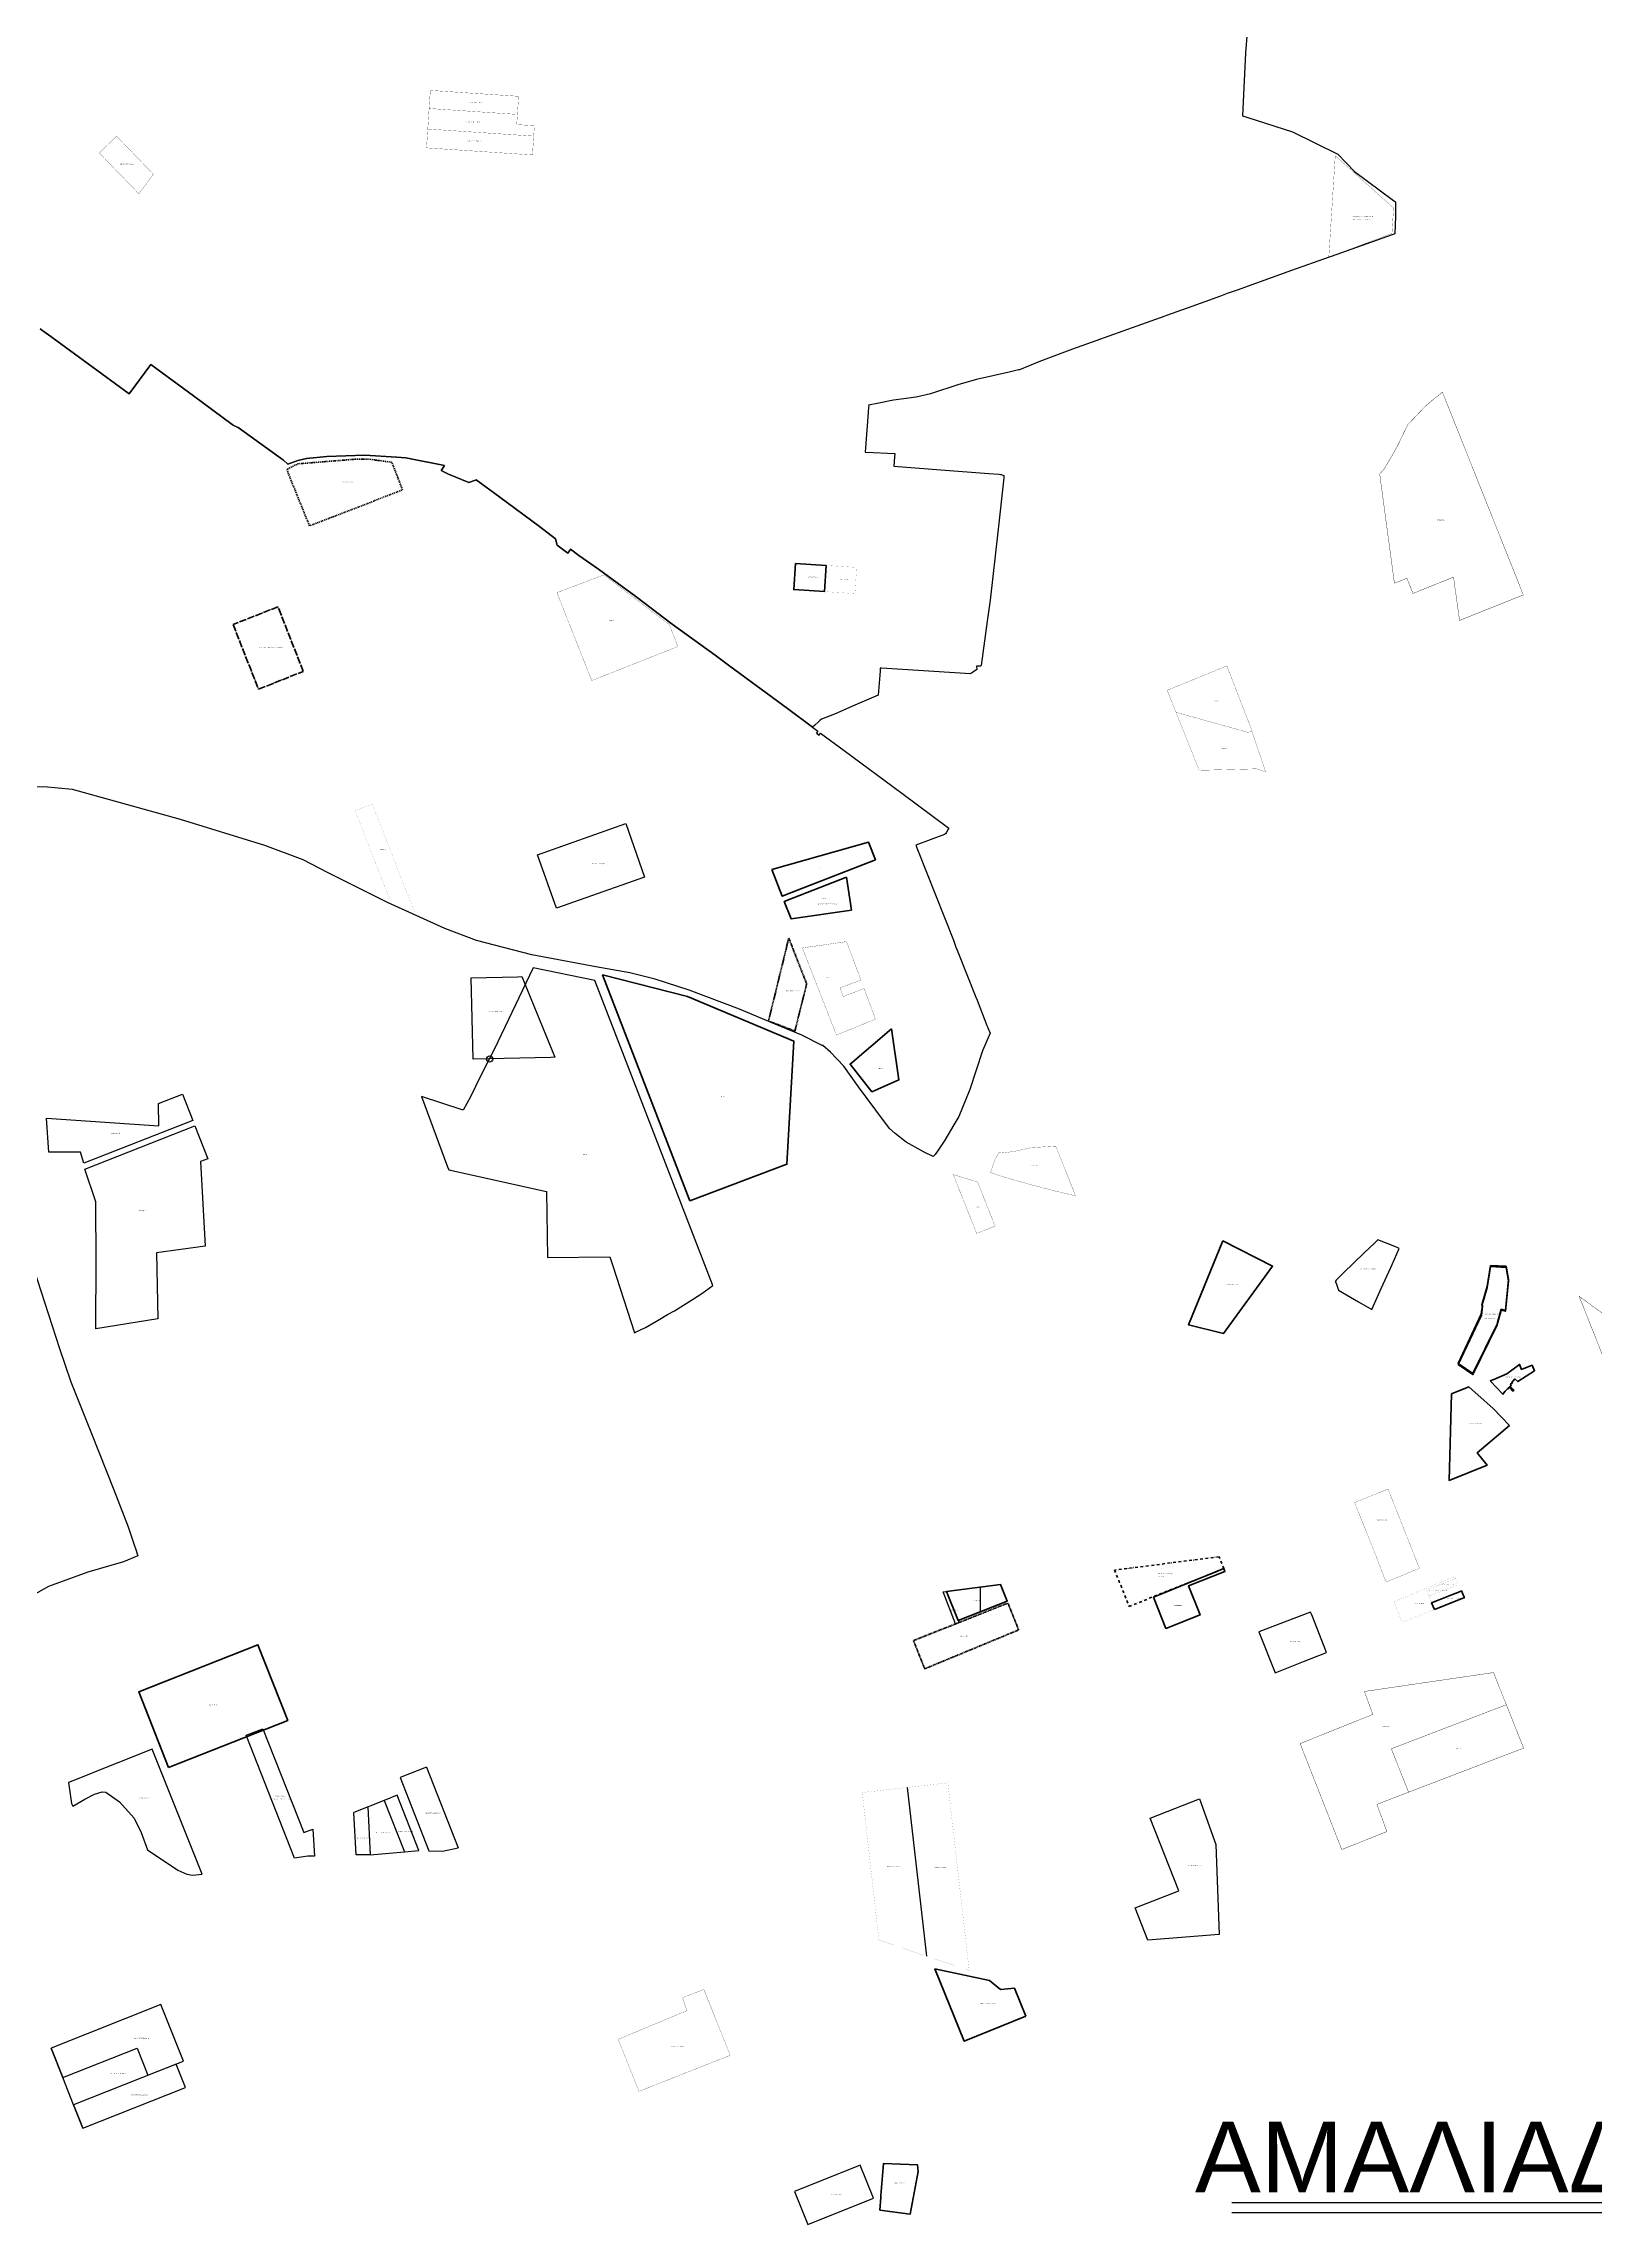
# Model space of a CAD drawing. Header units: metres. Extents: x 245125 to 394351, y 270578 to 4233311.
# Drawn here: x 262843 to 265035, y 4186787 to 4189865 of the extents above; entities that cross this region are included whole.
import ezdxf
from ezdxf.enums import TextEntityAlignment as Align
from ezdxf.lldxf.tags import DXFTag

# ---------------------------------------------------------------- set-up
doc = ezdxf.new("R2010")
doc.units = ezdxf.units.M
for name, pattern in [('AXON2', [12, 10, -1, 0, -1]), ('DASHDOT', [25.4, 12.7, -6.35, 0, -6.35]), ('DASHDOT_LINE', [18, 12, -3, 0, -3]), ('HIDDEN2', [4.7625, 3.175, -1.5875]), ('t-orio', [0.79, 0.5, -0.12, 0.05, -0.12])]:
    doc.linetypes.add(name, pattern=pattern)
for name, color, linetype in [('4495-(127-227)', 221, 'Continuous'), ('4495-(228-329)', 103, 'Continuous'), ('4495-(330-430)', 229, 'Continuous'), ('4495-(431-531)', 215, 'Continuous'), ('ASTOTA', 7, 'Continuous'), ('BUILD_FL001_USER', 2, 'Continuous'), ('Point_ID', 7, 'Continuous'), ('topo2009', 98, 'Continuous'), ('topo2011', 23, 'Continuous'), ('topo2012', 144, 'Continuous'), ('topo2013', 66, 'Continuous'), ('topo2014', 230, 'Continuous'), ('topo2015', 137, 'Continuous'), ('topo2017', 2, 'Continuous'), ('topo2018', 5, 'Continuous'), ('topo2019', 6, 'Continuous'), ('topo2020', 3, 'Continuous'), ('topo2021', 4, 'Continuous'), ('topo2022', 30, 'Continuous'), ('topo2023', 41, 'Continuous'), ('topo2024', 160, 'Continuous'), ('topo2026', 192, 'Continuous'), ('ΗΛΕΙΑ_Ονομασία ΟΤΑ_ΟΚΧΕ', 6, 'Continuous')]:
    doc.layers.add(name, color=color, linetype=linetype)
doc.styles.add('ARIAL', font='arial.ttf')
doc.styles.get("Standard").update_dxf_attribs({"font": 'arial.ttf'})
tags = doc.linetypes.add('3DOT', pattern=[1.5, 0.5, -0.25, 0, -0.25, 0, -0.25, 0, -0.25]).pattern_tags.tags
tags[18:19] = [DXFTag(74, 4), DXFTag(75, 0), DXFTag(340, '0'), DXFTag(46, 1.0), DXFTag(50, 0.0), DXFTag(44, 0.0), DXFTag(45, 0.0)]
tags[16:17] = [DXFTag(74, 4), DXFTag(75, 0), DXFTag(340, '0'), DXFTag(46, 1.0), DXFTag(50, 0.0), DXFTag(44, 0.0), DXFTag(45, 0.0)]
tags[14:15] = [DXFTag(74, 4), DXFTag(75, 0), DXFTag(340, '0'), DXFTag(46, 1.0), DXFTag(50, 0.0), DXFTag(44, 0.0), DXFTag(45, 0.0)]
tags[12:13] = [DXFTag(74, 4), DXFTag(75, 0), DXFTag(340, '0'), DXFTag(46, 1.0), DXFTag(50, 0.0), DXFTag(44, 0.0), DXFTag(45, 0.0)]
tags[10:11] = [DXFTag(74, 4), DXFTag(75, 0), DXFTag(340, '0'), DXFTag(46, 1.0), DXFTag(50, 0.0), DXFTag(44, 0.0), DXFTag(45, 0.0)]
tags[8:9] = [DXFTag(74, 4), DXFTag(75, 0), DXFTag(340, '0'), DXFTag(46, 1.0), DXFTag(50, 0.0), DXFTag(44, 0.0), DXFTag(45, 0.0)]
tags[6:7] = [DXFTag(74, 4), DXFTag(75, 0), DXFTag(340, '0'), DXFTag(46, 1.0), DXFTag(50, 0.0), DXFTag(44, 0.0), DXFTag(45, 0.0)]
tags[4:5] = [DXFTag(74, 4), DXFTag(75, 0), DXFTag(340, '0'), DXFTag(46, 1.0), DXFTag(50, 0.0), DXFTag(44, 0.0), DXFTag(45, 0.0)]
tags = doc.linetypes.add('BORDER', pattern=[1.75, 0.5, -0.25, 0.5, -0.25, 0, -0.25]).pattern_tags.tags
tags[14:15] = [DXFTag(74, 4), DXFTag(75, 0), DXFTag(340, '0'), DXFTag(46, 1.0), DXFTag(50, 0.0), DXFTag(44, 0.0), DXFTag(45, 0.0)]
tags[12:13] = [DXFTag(74, 4), DXFTag(75, 0), DXFTag(340, '0'), DXFTag(46, 1.0), DXFTag(50, 0.0), DXFTag(44, 0.0), DXFTag(45, 0.0)]
tags[10:11] = [DXFTag(74, 4), DXFTag(75, 0), DXFTag(340, '0'), DXFTag(46, 1.0), DXFTag(50, 0.0), DXFTag(44, 0.0), DXFTag(45, 0.0)]
tags[8:9] = [DXFTag(74, 4), DXFTag(75, 0), DXFTag(340, '0'), DXFTag(46, 1.0), DXFTag(50, 0.0), DXFTag(44, 0.0), DXFTag(45, 0.0)]
tags[6:7] = [DXFTag(74, 4), DXFTag(75, 0), DXFTag(340, '0'), DXFTag(46, 1.0), DXFTag(50, 0.0), DXFTag(44, 0.0), DXFTag(45, 0.0)]
tags[4:5] = [DXFTag(74, 4), DXFTag(75, 0), DXFTag(340, '0'), DXFTag(46, 1.0), DXFTag(50, 0.0), DXFTag(44, 0.0), DXFTag(45, 0.0)]
tags = doc.linetypes.add('BORDERX2', pattern=[3.5, 1, -0.5, 1, -0.5, 0, -0.5]).pattern_tags.tags
tags[14:15] = [DXFTag(74, 4), DXFTag(75, 0), DXFTag(340, '0'), DXFTag(46, 1.0), DXFTag(50, 0.0), DXFTag(44, 0.0), DXFTag(45, 0.0)]
tags[12:13] = [DXFTag(74, 4), DXFTag(75, 0), DXFTag(340, '0'), DXFTag(46, 1.0), DXFTag(50, 0.0), DXFTag(44, 0.0), DXFTag(45, 0.0)]
tags[10:11] = [DXFTag(74, 4), DXFTag(75, 0), DXFTag(340, '0'), DXFTag(46, 1.0), DXFTag(50, 0.0), DXFTag(44, 0.0), DXFTag(45, 0.0)]
tags[8:9] = [DXFTag(74, 4), DXFTag(75, 0), DXFTag(340, '0'), DXFTag(46, 1.0), DXFTag(50, 0.0), DXFTag(44, 0.0), DXFTag(45, 0.0)]
tags[6:7] = [DXFTag(74, 4), DXFTag(75, 0), DXFTag(340, '0'), DXFTag(46, 1.0), DXFTag(50, 0.0), DXFTag(44, 0.0), DXFTag(45, 0.0)]
tags[4:5] = [DXFTag(74, 4), DXFTag(75, 0), DXFTag(340, '0'), DXFTag(46, 1.0), DXFTag(50, 0.0), DXFTag(44, 0.0), DXFTag(45, 0.0)]
tags = doc.linetypes.add('DASHDOT2', pattern=[0.5, 0.25, -0.125, 0, -0.125]).pattern_tags.tags
tags[10:11] = [DXFTag(74, 4), DXFTag(75, 0), DXFTag(340, '0'), DXFTag(46, 1.0), DXFTag(50, 0.0), DXFTag(44, 0.0), DXFTag(45, 0.0)]
tags[8:9] = [DXFTag(74, 4), DXFTag(75, 0), DXFTag(340, '0'), DXFTag(46, 1.0), DXFTag(50, 0.0), DXFTag(44, 0.0), DXFTag(45, 0.0)]
tags[6:7] = [DXFTag(74, 4), DXFTag(75, 0), DXFTag(340, '0'), DXFTag(46, 1.0), DXFTag(50, 0.0), DXFTag(44, 0.0), DXFTag(45, 0.0)]
tags[4:5] = [DXFTag(74, 4), DXFTag(75, 0), DXFTag(340, '0'), DXFTag(46, 1.0), DXFTag(50, 0.0), DXFTag(44, 0.0), DXFTag(45, 0.0)]
tags = doc.linetypes.add('HIDDEN', pattern=[0.375, 0.25, -0.125]).pattern_tags.tags
tags[6:7] = [DXFTag(74, 4), DXFTag(75, 0), DXFTag(340, '0'), DXFTag(46, 1.0), DXFTag(50, 0.0), DXFTag(44, 0.0), DXFTag(45, 0.0)]
tags[4:5] = [DXFTag(74, 4), DXFTag(75, 0), DXFTag(340, '0'), DXFTag(46, 1.0), DXFTag(50, 0.0), DXFTag(44, 0.0), DXFTag(45, 0.0)]

msp = doc.modelspace()

# ---------------------------------------------------------------- linework, layer by layer
at = {"layer": '4495-(127-227)', "color": 221, "linetype": 'DASHDOT2', "lineweight": 60, "ltscale": 0.2, "flags": 128}
msp.add_lwpolyline([(264807.5, 4187654.9), (264803.2, 4187664.2), (264813.8, 4187668.3), (264830.3, 4187674.9), (264838.2, 4187678), (264845.8, 4187680.9), (264846.7, 4187678.6), (264848.1, 4187675.3), (264849.6, 4187671.6), (264827.7, 4187662.9)], close=True, dxfattribs=at)
at = {"layer": '4495-(228-329)', "color": 103}
for p, q in [((264521, 4186817.3), (265200.3, 4186817.3)), ((264521, 4186803.5), (265200.3, 4186803.5))]:
    msp.add_line(p, q, dxfattribs=at)
at = {"layer": '4495-(330-430)', "color": 229, "linetype": 't-orio', "ltscale": 30, "const_width": 0.3}
msp.add_lwpolyline([(264667.2, 4189707.1), (264749.6, 4189633.4), (264747.3, 4189597.5), (264658.1, 4189563.9)], close=True, dxfattribs=at)
at = {"layer": '4495-(431-531)', "linetype": 't-orio', "ltscale": 40, "const_width": 0.3}
msp.add_lwpolyline([(264694.5, 4187805.8), (264741.8, 4187824.8), (264786.1, 4187712.9), (264739.2, 4187693.6), (264739.1, 4187694), (264738.8, 4187693.9), (264725, 4187729.8), (264713.9, 4187757.5)], close=True, dxfattribs=at)
at = {"layer": 'ASTOTA', "color": 253, "linetype": 'HIDDEN', "ltscale": 300}
for points in [[(264547.7, 4189940.6), (264540.4, 4189852.6), (264536.3, 4189763.5), (264543.9, 4189761.1), (264606.6, 4189741.1), (264670.7, 4189709.4), (264694.4, 4189684.8), (264749.7, 4189644.2), (264752.5, 4189642.2), (264752.4, 4189641.7), (264752.2, 4189621.7), (264751.4, 4189596.9), (264747.8, 4189595.6), (264661.4, 4189565), (264658.4, 4189564), (264605.2, 4189545.1), (264528.6, 4189517.5), (264514.7, 4189512.6), (264505.2, 4189509.1), (264482.9, 4189501.1), (264458.2, 4189492.2), (264429, 4189481.7), (264426.4, 4189480.8), (264380.3, 4189464.1), (264296.1, 4189434.2), (264262.2, 4189421.6), (264248.4, 4189416.4), (264221.4, 4189405), (264220, 4189404.7), (264206.7, 4189401.6), (264160.6, 4189391.1), (264135.3, 4189384), (264095.7, 4189370.9), (264075.3, 4189366.5), (264043.4, 4189361.9), (264022.6, 4189357.9), (264007.7, 4189355.1), (264008.2, 4189354), (264008, 4189351.3), (264007.6, 4189345.8), (264007.5, 4189344.6), (264003.3, 4189288.9), (264004, 4189288.8), (264045.3, 4189286.7), (264044.8, 4189281.6), (264043.7, 4189269), (264109.9, 4189263.8), (264177.8, 4189258.6), (264192.5, 4189257.5), (264194.6, 4189257.1), (264195.2, 4189257), (264197.5, 4189256.3), (264199.3, 4189255.9), (264198.9, 4189252.3), (264190.5, 4189175.8), (264179.9, 4189079.5), (264175.5, 4189050.3), (264166.9, 4188987.7), (264166.7, 4188986.6), (264163.8, 4188986.6), (264160.4, 4188986.5), (264160.8, 4188981.7), (264154.7, 4188977.6), (264151.8, 4188975.7), (264026.1, 4188983.8), (264024.6, 4188983.9), (264024.3, 4188978.5), (264024.1, 4188975.3), (264024, 4188974), (264021.8, 4188945.8), (263988.6, 4188931.3), (263959.9, 4188918.8), (263941.5, 4188911.8), (263939.1, 4188909.7), (263937.1, 4188908), (263931.9, 4188903.3), (263928.7, 4188900.4), (263893.6, 4188926.9), (263812.1, 4188986.5), (263791.4, 4189002.2), (263730.8, 4189046), (263679.4, 4189084.8), (263626.6, 4189123.6), (263598.8, 4189143), (263586.8, 4189151.5), (263586.5, 4189151), (263583.4, 4189145.9), (263568, 4189157.2), (263565.9, 4189166.3), (263565.8, 4189166.5), (263543.4, 4189183.7), (263487, 4189225.1), (263453.9, 4189249.5), (263452.6, 4189249), (263443.5, 4189245.7), (263414.5, 4189257.4), (263404.1, 4189262.6), (263404.6, 4189263.3), (263409.2, 4189270), (263354.2, 4189280.6), (263341.2, 4189281.4), (263296.3, 4189284.3), (263242.7, 4189282.6), (263214, 4189279.9), (263201.7, 4189277), (263187.7, 4189271.7), (263181.6, 4189277.2), (263180.2, 4189278.2), (263117.7, 4189323.3), (263116.1, 4189324), (263110.3, 4189326.7), (263108.9, 4189327.7), (263054.4, 4189368), (262994.3, 4189412.4), (262963.8, 4189371.1), (262847.8, 4189455.6), (262847, 4189456.2), (262837.8, 4189463)], [(262837.8, 4189463), (262847, 4189456.2), (262847.8, 4189455.6), (262963.8, 4189371.1), (262994.3, 4189412.4), (263054.4, 4189368), (263108.9, 4189327.7), (263110.3, 4189326.7), (263116.1, 4189324), (263117.7, 4189323.3), (263180.2, 4189278.2), (263181.6, 4189277.2), (263187.7, 4189271.7), (263201.7, 4189277), (263214, 4189279.9), (263242.7, 4189282.6), (263296.3, 4189284.3), (263341.2, 4189281.4), (263354.2, 4189280.6), (263409.2, 4189270), (263404.6, 4189263.3), (263404.1, 4189262.6), (263414.5, 4189257.4), (263443.5, 4189245.7), (263452.6, 4189249), (263453.9, 4189249.5), (263487, 4189225.1), (263543.4, 4189183.7), (263565.8, 4189166.5), (263565.9, 4189166.3), (263568, 4189157.2), (263583.4, 4189145.9), (263586.5, 4189151), (263586.8, 4189151.5), (263598.8, 4189143), (263626.6, 4189123.6), (263679.4, 4189084.8), (263730.8, 4189046), (263791.4, 4189002.2), (263812.1, 4188986.5), (263893.6, 4188926.9), (263928.7, 4188900.4), (263936.3, 4188894.7), (263935.4, 4188893.4), (263934.3, 4188891.8), (263938.2, 4188889.1), (263939.2, 4188890.5), (263940.1, 4188891.9), (263973.5, 4188867.6), (264054.9, 4188807.4), (264121.3, 4188758), (264120.5, 4188756.5), (264120, 4188755.6), (264118.2, 4188752.3), (264116.7, 4188749.6), (264115.3, 4188749.1), (264074.8, 4188734), (264077.3, 4188727.8), (264127.8, 4188599.7), (264129.2, 4188595.7), (264131.3, 4188589.6), (264133, 4188585.4), (264159.6, 4188519.1), (264161.3, 4188514.8), (264175.1, 4188479.4), (264176.5, 4188476.2), (264176.7, 4188475.8), (264179.8, 4188468.2), (264169, 4188443.6), (264151, 4188388.8), (264135.4, 4188350.7), (264128.3, 4188339), (264115.7, 4188317.4), (264106.2, 4188303.2), (264102.3, 4188297.3), (264099.4, 4188294.2), (264086.7, 4188300.5), (264061, 4188314.5), (264045.7, 4188326.7), (264037.7, 4188333.6), (264018.1, 4188359.5), (263993.8, 4188392.6), (263973.2, 4188422), (263954.4, 4188441.5), (263943.3, 4188450.8), (263942.7, 4188451.1), (263913.9, 4188465.4), (263876.3, 4188481.2), (263825.5, 4188502.1), (263754.6, 4188529.1), (263706.7, 4188544.7), (263670.7, 4188553.5), (263622.8, 4188561.9), (263615.1, 4188563.5), (263532.5, 4188578.8), (263454.2, 4188599.4), (263409.4, 4188616.2), (263328.5, 4188652.8), (263244.5, 4188694.7), (263209.3, 4188713), (263155.4, 4188733.3), (263036, 4188770.3), (262883.4, 4188812.6), (262843.2, 4188816.4), (262782.6, 4188813.5)], [(262828.8, 4188135.4), (262865.4, 4188023), (262881.4, 4187976.1), (262910.5, 4187903.4), (262941.8, 4187823.6), (262962.4, 4187771.4), (262971.6, 4187743.1), (262971.9, 4187742.1), (262975.8, 4187730.3), (262955.8, 4187721.9), (262905.2, 4187707.4), (262849.6, 4187687.2), (262792.9, 4187655.1)]]:
    msp.add_lwpolyline(points, dxfattribs=at)
at = {"layer": 'BUILD_FL001_USER', "color": 98}
for p, q in [((263383.4, 4187432.3), (263346.2, 4187417.6)), ((263346.2, 4187417.6), (263387, 4187314)), ((263383.4, 4187432.3), (263428.3, 4187318.3)), ((263323.7, 4187385.2), (263280.8, 4187368.3)), ((263300.5, 4187376.1), (263304, 4187308.2)), ((263342.1, 4187392.4), (263323.7, 4187385.2)), ((263323.7, 4187385.2), (263352.3, 4187312.6)), ((263372.9, 4187314.3), (263342.1, 4187392.4)), ((263284, 4187308.4), (263280.8, 4187368.3)), ((263304, 4187308.2), (263352.3, 4187312.6)), ((263352.3, 4187312.6), (263372.9, 4187314.3)), ((263387, 4187314), (263406.4, 4187313.6)), ((263406.4, 4187313.6), (263428.3, 4187318.3)), ((263304, 4187308.2), (263284, 4187308.4))]:
    msp.add_line(p, q, dxfattribs=at)
at = {"layer": 'Point_ID', "color": 1}
msp.add_circle((263472.8, 4188431.9), 4.47, dxfattribs=at)
at = {"layer": 'topo2009', "color": 98}
for p, q in [((263540.6, 4188720.4), (263665.1, 4188764.3)), ((263665.1, 4188764.3), (263691.7, 4188688.8)), ((263567.2, 4188644.9), (263540.6, 4188720.4)), ((263691.7, 4188688.8), (263567.2, 4188644.9))]:
    msp.add_line(p, q, dxfattribs=at)
at = {"layer": 'topo2011', "color": 23}
for p, q in [((262965.4, 4187445.3), (262929.8, 4187431)), ((262987.4, 4187454.1), (262965.4, 4187445.3)), ((262995.9, 4187457.5), (262987.4, 4187454.1)), ((263066.7, 4187281.2), (262995.9, 4187457.5)), ((262892.5, 4187416.2), (262877.7, 4187410.4)), ((262877.7, 4187410.4), (262882.2, 4187380.8)), ((262929.8, 4187431), (262892.5, 4187416.2)), ((262882.2, 4187380.8), (262883.8, 4187377.1)), ((262883.8, 4187377.1), (262900.8, 4187386.8)), ((262900.8, 4187386.8), (262914.7, 4187393.8)), ((262914.7, 4187393.8), (262925.3, 4187397.4)), ((262925.3, 4187397.4), (262930.4, 4187396.8)), ((262930.4, 4187396.8), (262949.9, 4187383.4)), ((262949.9, 4187383.4), (262970.6, 4187359.9)), ((262970.6, 4187359.9), (262980.3, 4187339.7)), ((262980.3, 4187339.7), (262989.5, 4187315.6)), ((262989.5, 4187315.6), (263032.1, 4187286.6)), ((263032.1, 4187286.6), (263045.1, 4187281.3)), ((263045.1, 4187281.3), (263052.9, 4187279.5)), ((263052.9, 4187279.5), (263066.7, 4187281.2)), ((263008.4, 4187096.9), (262853.3, 4187035.2)), ((263040.2, 4187017), (263008.4, 4187096.9)), ((262853.3, 4187035.2), (262869.7, 4186993.9)), ((262869.7, 4186993.9), (262853.3, 4187035.2)), ((262869.7, 4186993.9), (262974.7, 4187035.6)), ((262974.7, 4187035.6), (262990, 4186997.1)), ((263030, 4187013), (262885, 4186955.3)), ((262990, 4186997.1), (263040.2, 4187017)), ((263043.1, 4186980), (263030, 4187013)), ((262885, 4186955.3), (262869.7, 4186993.9)), ((262898.2, 4186922.3), (263043.1, 4186980)), ((262885, 4186955.3), (262898.2, 4186922.3)), ((262898.2, 4186922.3), (262885, 4186955.3))]:
    msp.add_line(p, q, dxfattribs=at)
at = {"layer": 'topo2011', "color": 23, "linetype": 'AXON2', "lineweight": 80}
msp.add_lwpolyline([(263173.7, 4189070.4), (263110.5, 4189045.4), (263146.2, 4188954.1), (263209.5, 4188979.1), (263173.7, 4189070.4)], dxfattribs=at)
at = {"layer": 'topo2012', "color": 144, "linetype": 'HIDDEN2', "ltscale": 100}
msp.add_line((264090.2, 4187165.3), (264063.2, 4187403.5), dxfattribs=at)
at = {"layer": 'topo2012', "color": 144}
msp.add_lwpolyline([(263376.3, 4188379), (263413.3, 4188279.8), (263415, 4188275.3), (263553.1, 4188245.1), (263554.4, 4188151.5), (263642.6, 4188152.8), (263646.8, 4188139.7), (263677.2, 4188045.4), (263679, 4188046.2), (263692.9, 4188052.9), (263710.9, 4188063), (263723.8, 4188071), (263734, 4188076.6), (263759.5, 4188092.4), (263772.7, 4188101), (263788.1, 4188112), (263621.3, 4188542.6), (263534.3, 4188560.6), (263479.1, 4188445.2), (263460, 4188407.5), (263445.5, 4188378.3), (263435.4, 4188359.9), (263376.3, 4188379)], dxfattribs=at)
at = {"layer": 'topo2012', "color": 144, "lineweight": 40}
msp.add_lwpolyline([(263755.7, 4188231.5), (263892.7, 4188283.4), (263902.6, 4188457), (263752.2, 4188520.3), (263632.2, 4188550.6), (263755.7, 4188231.5)], dxfattribs=at)
at = {"layer": 'topo2012', "color": 144}
for points in [[(264130.9, 4187634.5), (264113.6, 4187679.6), (264165.7, 4187686.2), (264165.7, 4187683.3), (264165.8, 4187651.6), (264134.7, 4187639.2), (264135.8, 4187636.6)], [(263197.3, 4187303.5), (263128.8, 4187477.1), (263152.2, 4187486.4), (263210.1, 4187339.7), (263223.1, 4187344.8), (263225.2, 4187306.4), (263215.8, 4187306.3)]]:
    msp.add_lwpolyline(points, close=True, dxfattribs=at)
at = {"layer": 'topo2012', "color": 144, "lineweight": 50}
msp.add_lwpolyline([(264118.3, 4187680.2), (264194.6, 4187689.8), (264204, 4187666.7), (264134.7, 4187639.2), (264118.3, 4187680.2)], close=True, dxfattribs=at)
at = {"layer": 'topo2012', "color": 144, "const_width": 0.1}
msp.add_lwpolyline([(263999.1, 4187396.3), (264120, 4187410), (264150.1, 4187145.1), (264022.7, 4187188), (263999.1, 4187396.3)], dxfattribs=at)
at = {"layer": 'topo2013', "color": 66, "linetype": 'DASHDOT_LINE', "lineweight": 50, "ltscale": 0.1}
msp.add_lwpolyline([(263866.7, 4188485.6), (263903.9, 4188471.4), (263909.4, 4188493.5), (263920.6, 4188537.9), (263895.3, 4188602.7)], close=True, dxfattribs=at)
at = {"layer": 'topo2013', "color": 66, "linetype": '3DOT', "lineweight": 40}
msp.add_lwpolyline([(264886.5, 4188140.6), (264908.4, 4188139.3), (264912, 4188120.4), (264907.5, 4188077.1), (264901.6, 4188078.6), (264896.4, 4188059.8), (264895.7, 4188057.8), (264861.5, 4187988), (264840.9, 4188002.2), (264873.5, 4188071.7), (264875.4, 4188084.2), (264874.3, 4188084.8), (264881.8, 4188110.9)], close=True, dxfattribs=at)
at = {"layer": 'topo2013', "color": 66, "lineweight": 70}
msp.add_lwpolyline([(264023.7, 4186806.9), (264025.2, 4186824.7), (264025.4, 4186827.5), (264029.2, 4186872.6), (264077, 4186870.9), (264078, 4186861.4), (264066.6, 4186801), (264023.7, 4186806.9)], close=True, dxfattribs=at)
at = {"layer": 'topo2014', "color": 230, "linetype": '3DOT', "lineweight": 40}
msp.add_lwpolyline([(264886.5, 4188139.1), (264908.5, 4188137.8), (264912, 4188118.9), (264907.6, 4188075.7), (264901.6, 4188077.2), (264896.4, 4188058.4), (264895.8, 4188056.4), (264861.6, 4187986.5), (264841, 4188000.7), (264873.6, 4188070.2), (264875.4, 4188082.8), (264874.4, 4188083.4), (264881.8, 4188109.4)], close=True, dxfattribs=at)
at = {"layer": 'topo2014', "color": 230, "lineweight": 60}
msp.add_lwpolyline([(264831.2, 4187959.3), (264855.7, 4187968.9), (264890.2, 4187938.4), (264913.2, 4187914.7), (264867.6, 4187875.7), (264881.6, 4187858.5), (264828, 4187837)], close=True, dxfattribs=at)
at = {"layer": 'topo2014', "color": 230, "ltscale": 2}
msp.add_lwpolyline([(264384.6, 4187233.6), (264446.3, 4187257.7), (264405.9, 4187360), (264475.4, 4187387.5), (264498.7, 4187323.1), (264503.2, 4187195.8), (264402.7, 4187188.1)], close=True, dxfattribs=at)
at = {"layer": 'topo2015', "color": 137, "linetype": 'DASHDOT', "lineweight": 60, "ltscale": 0.1, "flags": 128}
msp.add_lwpolyline([(263349.8, 4189235.4), (263334.6, 4189274.3), (263301.4, 4189279), (263281.4, 4189278.6), (263201.6, 4189272.2), (263186.1, 4189264.2), (263218.3, 4189184.6)], close=True, dxfattribs=at)
at = {"layer": 'topo2015', "color": 137, "linetype": 'ByBlock'}
msp.add_lwpolyline([(263446.8, 4188546.6), (263512.1, 4188548.1), (263518.4, 4188548.3), (263565, 4188434.3), (263559.4, 4188434.2), (263449.5, 4188431.6), (263446.8, 4188546.6)], dxfattribs=at)
at = {"layer": 'topo2015', "color": 137, "lineweight": 40}
msp.add_lwpolyline([(264886.1, 4187977.6), (264904.1, 4187958.7), (264907.2, 4187962.8), (264910, 4187966), (264910.3, 4187965.7), (264912.9, 4187968.7), (264913.1, 4187968.5), (264916.2, 4187965.7), (264915.9, 4187965.3), (264918.3, 4187963.2), (264919.3, 4187964.3), (264916.8, 4187966.6), (264917.1, 4187966.8), (264914.1, 4187969.6), (264915.8, 4187971.4), (264914.6, 4187972.5), (264915.6, 4187973.6), (264916, 4187973.3), (264917.3, 4187974.8), (264916.7, 4187975.4), (264921.1, 4187980.2), (264925.3, 4187976.4), (264948.7, 4187991.8), (264948.7, 4187991.8), (264945.2, 4187999.6), (264930.5, 4187993.8), (264927.7, 4188000.8), (264927.7, 4188000.7), (264909.4, 4187987.5), (264891.2, 4187979.6), (264886.1, 4187977.6)], dxfattribs=at)
at = {"layer": 'topo2015', "color": 137, "linetype": 'BORDERX2', "lineweight": 70}
msp.add_lwpolyline([(264410.5, 4187672.3), (264509.7, 4187712.4), (264511.3, 4187708.4), (264460.1, 4187688.1), (264476.3, 4187647.2), (264428, 4187628.1)], close=True, dxfattribs=at)
at = {"layer": 'topo2015', "color": 137, "ltscale": 0.1, "flags": 128}
msp.add_lwpolyline([(264632.1, 4187651.2), (264559.5, 4187623.1), (264559.5, 4187623.1), (264582.3, 4187565.1), (264582.3, 4187565.1), (264622.5, 4187581.1), (264654.8, 4187594.1), (264634.3, 4187647.1)], close=True, dxfattribs=at)
at = {"layer": 'topo2015', "color": 137, "linetype": 'BORDER', "lineweight": 60, "ltscale": 0.2}
msp.add_lwpolyline([(263019.2, 4187431.8), (262977.1, 4187538.4), (263145.5, 4187604.9), (263187.6, 4187498.2)], close=True, dxfattribs=at)
at = {"layer": 'topo2015', "color": 137, "flags": 128}
msp.add_lwpolyline([(263903.4, 4186833.1), (263922, 4186786.6), (264014.9, 4186823.7), (263996.3, 4186870.1), (263903.4, 4186833.1)], dxfattribs=at)
at = {"layer": 'topo2017', "color": 2, "linetype": 'HIDDEN', "lineweight": 40, "ltscale": 4}
for points in [[(263871.3, 4188699.4), (264008, 4188738), (264017.6, 4188713.2), (263899, 4188667.1), (263886, 4188661.6), (263871.3, 4188699.4)], [(263977, 4188688.8), (263983.7, 4188642.1), (263898.5, 4188629.8), (263888.9, 4188654.2), (263901.9, 4188659.7), (263977, 4188688.8)]]:
    msp.add_lwpolyline(points, dxfattribs=at)
at = {"layer": 'topo2017', "color": 2, "linetype": 'Continuous', "lineweight": 50, "ltscale": 3}
msp.add_lwpolyline([(264040.4, 4188474.5), (263982, 4188424.7), (264012.7, 4188385.7), (264050.9, 4188402.3)], close=True, dxfattribs=at)
at = {"layer": 'topo2017', "color": 2, "linetype": 'DASHDOT', "lineweight": 60, "ltscale": 0.3}
msp.add_lwpolyline([(264355.6, 4187710.4), (264375.9, 4187659.1), (264509.7, 4187712.4), (264503.1, 4187729.2), (264355.6, 4187710.4)], close=True, dxfattribs=at)
at = {"layer": 'topo2017', "color": 2, "linetype": 'DASHDOT_LINE', "lineweight": 70, "ltscale": 0.1, "flags": 128}
msp.add_lwpolyline([(264204.9, 4187663.8), (264210.2, 4187650.4), (264220, 4187625.9), (264087.3, 4187571), (264076.5, 4187598.2), (264071.5, 4187610.9), (264135.7, 4187636.3)], close=True, dxfattribs=at)
at = {"layer": 'topo2018', "color": 5, "ltscale": 15, "flags": 128}
msp.add_lwpolyline([(262846.7, 4188348.2), (263005.6, 4188337.4), (263004.8, 4188369.1), (263038.8, 4188382.5), (263053.3, 4188345.2), (262899.4, 4188284.7), (262895, 4188300.2), (262850.3, 4188300.4), (262846.7, 4188348.2)], dxfattribs=at)
at = {"layer": 'topo2018', "color": 5, "ltscale": 20, "flags": 128}
msp.add_lwpolyline([(262901, 4188276.3), (263056.4, 4188337.4), (263074.6, 4188291), (263064.4, 4188287.3), (263070.7, 4188167.6), (263002.3, 4188158.3), (263004.1, 4188065.2), (262916.6, 4188051.2), (262916.7, 4188055.2), (262917, 4188144.2), (262916.3, 4188230.4), (262901, 4188276.3)], dxfattribs=at)
at = {"layer": 'topo2018', "color": 5, "lineweight": 70}
msp.add_lwpolyline([(264508.3, 4188175.1), (264460, 4188056.6), (264509.5, 4188044.4), (264578.8, 4188139.6)], close=True, dxfattribs=at)
at = {"layer": 'topo2018', "color": 5, "lineweight": 60}
msp.add_lwpolyline([(264230.3, 4187080.5), (264143.2, 4187045.1), (264101.7, 4187147.2), (264178.9, 4187131), (264194.3, 4187118.3), (264214.3, 4187119.9)], close=True, dxfattribs=at)
at = {"layer": 'topo2019', "color": 6, "lineweight": 40, "ltscale": 3, "const_width": 0.5}
msp.add_lwpolyline([(265011.7, 4188096.9), (265125.5, 4188013.9), (265122.2, 4188005.1), (265129.7, 4188010.8), (265147, 4187998.1), (265078.5, 4187929)], close=True, dxfattribs=at)
at = {"layer": 'topo2019', "color": 6, "lineweight": -3, "ltscale": 2.25, "const_width": 0.5}
for points in [[(264617.6, 4187465.4), (264720.3, 4187506.6), (264708.4, 4187539), (264890.7, 4187565.7), (264906.9, 4187525.2), (264908.9, 4187520.3), (264746.4, 4187458.1), (264770.8, 4187396.8), (264726, 4187379.6), (264740.2, 4187341.2), (264676.4, 4187315.8)], [(264617.6, 4187465.4), (264720.3, 4187506.6), (264708.4, 4187539), (264890.7, 4187565.7), (264906.9, 4187525.2), (264908.9, 4187520.3), (264746.4, 4187458.1), (264770.8, 4187396.8), (264726, 4187379.6), (264740.2, 4187341.2), (264676.4, 4187315.8)], [(264746.4, 4187458.1), (264908.9, 4187520.3), (264912, 4187512.6), (264933.3, 4187459), (264770.8, 4187396.8)], [(264746.4, 4187458.1), (264908.9, 4187520.3), (264912, 4187512.6), (264933.3, 4187459), (264770.8, 4187396.8)]]:
    msp.add_lwpolyline(points, close=True, dxfattribs=at)
at = {"layer": 'topo2020', "linetype": 't-orio', "ltscale": 30, "const_width": 0.3}
msp.add_lwpolyline([(264272.4, 4188309), (264300.4, 4188238.8), (264273.8, 4188245), (264249.9, 4188251.2), (264222.6, 4188258.5), (264194.6, 4188266.7), (264180.1, 4188271.7), (264186.9, 4188290.7), (264192.5, 4188300.1), (264194.2, 4188299.6), (264195.7, 4188299.2), (264213.2, 4188301.3), (264237.2, 4188306.7)], close=True, dxfattribs=at)
at = {"layer": 'topo2021', "color": 4, "ltscale": 18, "const_width": 0.1}
msp.add_lwpolyline([(263282.7, 4188782.4), (263306, 4188791.5), (263307, 4188791.9), (263366.5, 4188639.7), (263331.8, 4188657)], close=True, dxfattribs=at)
at = {"layer": 'topo2022', "color": 30, "ltscale": 2, "const_width": 0.3}
for points in [[(264429.8, 4188952.5), (264514.1, 4188986.9), (264547, 4188902.1), (264549.7, 4188894.1), (264543.2, 4188893.3), (264442.3, 4188921.4)], [(264549.7, 4188894.1), (264568.8, 4188837.2), (264555.7, 4188841.6), (264475.1, 4188839.5), (264442.3, 4188921.4), (264543.2, 4188893.3)]]:
    msp.add_lwpolyline(points, close=True, dxfattribs=at)
at = {"layer": 'topo2022', "color": 30, "ltscale": 2.5, "const_width": 0.3}
msp.add_lwpolyline([(264160.7, 4188185.6), (264127.7, 4188268.7), (264162, 4188258.3), (264186.7, 4188196)], close=True, dxfattribs=at)
at = {"layer": 'topo2022', "color": 30, "linetype": 't-orio', "ltscale": 15, "const_width": 0.1}
msp.add_lwpolyline([(264836.8, 4187701.7), (264837.9, 4187698.9), (264796.1, 4187682), (264799.6, 4187673.5), (264803.2, 4187664.2), (264807.2, 4187654.8), (264761.6, 4187636.6), (264757, 4187648.5), (264750.3, 4187665.6), (264794.3, 4187684.1), (264825.5, 4187697.2)], close=True, dxfattribs=at)
at = {"layer": 'topo2022', "color": 30, "ltscale": 20, "const_width": 0.1}
msp.add_lwpolyline([(264796.1, 4187682), (264837.3, 4187698.6), (264840.8, 4187689.8), (264810.2, 4187677.7), (264799.6, 4187673.5)], close=True, dxfattribs=at)
at = {"layer": 'topo2023', "color": 246, "lineweight": 60, "ltscale": 2}
msp.add_lwpolyline([(263904.7, 4189131.5), (263947.9, 4189128.7), (263945.6, 4189091.8), (263902.3, 4189094.6)], close=True, dxfattribs=at)
at = {"layer": 'topo2023', "color": 246, "lineweight": 60, "ltscale": 2, "const_width": 0.1}
msp.add_lwpolyline([(263947.9, 4189128.7), (263991.2, 4189126), (263988.8, 4189089), (263945.6, 4189091.8)], close=True, dxfattribs=at)
at = {"layer": 'topo2023', "linetype": 't-orio', "ltscale": 50, "const_width": 0.3}
msp.add_lwpolyline([(263775.3, 4187118.4), (263812.6, 4187025.3), (263738.4, 4186996.1), (263683.7, 4186974.4), (263654.3, 4187047.9), (263705.3, 4187069.1), (263751.4, 4187088.4), (263745.2, 4187106.6)], close=True, dxfattribs=at)
at = {"layer": 'topo2024', "linetype": 't-orio', "ltscale": 3, "const_width": 0.3}
for points in [[(263512, 4189765.5), (263511, 4189751.1), (263536, 4189749.7), (263535, 4189734.9), (263385.4, 4189744.9), (263387, 4189769.7), (263387.3, 4189773.9)], [(263387.3, 4189773.9), (263512, 4189765.5), (263513.7, 4189791.1), (263389, 4189799.4)], [(263385.4, 4189744.9), (263535, 4189734.9), (263533.3, 4189708.3), (263383.6, 4189718.3)], [(262945.8, 4189734.8), (262997.7, 4189681.1), (262977.4, 4189653.3), (262921.4, 4189711.1)]]:
    msp.add_lwpolyline(points, close=True, dxfattribs=at)
at = {"layer": 'topo2024', "ltscale": 5, "const_width": 0.5}
msp.add_lwpolyline([(264818.6, 4189373.4), (264932.9, 4189087.1), (264842.8, 4189051.1), (264834.3, 4189112.3), (264777, 4189089.2), (264768.5, 4189110.6), (264750.8, 4189103.6), (264730, 4189257.8), (264736.3, 4189264.9), (264746, 4189281.2), (264755.5, 4189298.3), (264769.8, 4189327.7), (264793.4, 4189352.4), (264804.7, 4189362.3), (264807.4, 4189364.5)], close=True, dxfattribs=at)
at = {"layer": 'topo2024', "linetype": 't-orio', "ltscale": 50, "const_width": 0.3}
msp.add_lwpolyline([(263634.1, 4189115.5), (263726.5, 4189045.3), (263736.6, 4189019.5), (263738.6, 4189014.3), (263617, 4188966.2), (263567.8, 4189090.4), (263586.6, 4189097.4)], close=True, dxfattribs=at)
at = {"layer": 'topo2024'}
msp.add_lwpolyline([(264727.4, 4188176.6), (264722.2, 4188171.5), (264708.5, 4188158.8), (264692.3, 4188143.2), (264679.3, 4188130.4), (264668.4, 4188119.6), (264667, 4188117.3), (264668.3, 4188115.3), (264671.7, 4188105.4), (264700, 4188089.3), (264719, 4188078.3), (264732.3, 4188107.8), (264745.7, 4188137.8), (264747.5, 4188141.7), (264757.6, 4188164.6), (264753.7, 4188166.2)], close=True, dxfattribs=at)
at = {"layer": 'topo2026', "linetype": 't-orio', "ltscale": 50, "const_width": 0.3}
msp.add_lwpolyline([(263914.5, 4188588.7), (263976.9, 4188597.7), (263997.2, 4188543.4), (263967.7, 4188532.4), (263972.2, 4188520.2), (264001.7, 4188531.2), (264017.8, 4188488.1), (263962.6, 4188465.8)], close=True, dxfattribs=at)

# ---------------------------------------------------------------- texts
at = {"color": 98, "char_height": 1, "attachment_point": 1}
for insert, width in [((263343.2, 4187342.2), 24.95), ((263382.1, 4187367.7), 31.952), ((263285.5, 4187332.6), 31.587), ((263312.3, 4187340.2), 22.773)]:
    msp.add_mtext('ΑΘΑΝΑΣΟΠΟΥΛΟΣ ΡΟΒΙΑΤΑ-09', dxfattribs=dict(at, insert=insert, width=width))
at = {"layer": '4495-(127-227)', "color": 221, "char_height": 1, "attachment_point": 1}
for s, insert, width in [('167 ΚΑΣΣΑΣ ΙΩΑΝΝΗΣ ΣΑΒΑΛΙΑ-ΑΥΘ.4495', (263936.4, 4188651.1), 37.381), ('160 ΛΙΑΠΠΑ ΑΜΑΛΙΑΔΑ-ΑΥΘ.4495', (264821.6, 4187671), 34.923)]:
    msp.add_mtext(s, dxfattribs=dict(at, insert=insert, width=width))
at = {"layer": '4495-(228-329)', "color": 103, "insert": (264799.7, 4187682.2), "char_height": 1, "width": 47.303, "attachment_point": 1}
msp.add_mtext('273 ΓΡΗΓΟΡΑΚΟΥ ΑΓΓΕΛΙΚΗ-ΑΥΘ.4495', dxfattribs=at)
at = {"layer": '4495-(330-430)', "color": 229, "lineweight": 80, "ltscale": 20, "insert": (264690.5, 4189622.3), "char_height": 1, "width": 40.248, "attachment_point": 1}
msp.add_mtext('427 ΖΑΦΕΙΡΟΠΟΥΛΟY ΣΚΟΥΠΕΪΚΑ-ΑΥΘ.4495', dxfattribs=at)
at = {"layer": '4495-(431-531)', "insert": (264721.8, 4187781.5), "char_height": 1, "width": 20.023, "attachment_point": 1}
msp.add_mtext('519 ΣΤΥΛΙΑΝΕΣΗΣ- ΑΥΘ.4495', dxfattribs=at)
at = {"layer": 'topo2009', "color": 98, "ltscale": 18, "insert": (263614.3, 4188708.2), "char_height": 1, "width": 3.661, "attachment_point": 1}
msp.add_mtext('ΑΡΓΥΡΟΠΟΥΛΟΣ-09(ορθογωνιες)', dxfattribs=at)
at = {"layer": 'topo2011', "color": 23, "char_height": 1, "attachment_point": 1}
for s, insert, width in [('ΝΙΚΟΛΟΠΟΥΛΟΣ ΠΑΝΑΓΙΩΤΟΠΟΥΛΟΣ ΣΑΒΑΛΙΑ-11', (263146.5, 4189013.1), 36.407), ('ΣΑΛΔΑΡΗΣ ΜΑΡΑΘΙΑ-11', (262977.2, 4187389), 28.291), ('ΚΟΝΔΥΛΟΠΟΥΛΟΣ-11(ορθογωνιες)', (262969.3, 4187050), 9.59), ('ΚΟΝΔΥΛΟΠΟΥΛΟΣ-11(ορθογωνιες)', (262936.3, 4187000.5), 9.59), ('ΚΟΝΔΥΛΟΠΟΥΛΟΣ-11(ορθογωνιες)', (262966.7, 4186970), 9.59)]:
    msp.add_mtext(s, dxfattribs=dict(at, insert=insert, width=width))
at = {"layer": 'topo2012', "color": 144, "ltscale": 18, "char_height": 1, "width": 11.472, "attachment_point": 1}
for insert in [(263798.9, 4188379.2), (263604.4, 4188297.6)]:
    msp.add_mtext('ΓΙΟΒΑ-12', dxfattribs=dict(at, insert=insert))
at = {"layer": 'topo2012', "color": 144, "char_height": 1, "attachment_point": 1}
for s, insert, width in [('ΚΑΛΦΑΓΙΑΝ-12', (264123.8, 4187654.3), 8.004), ('ΚΑΛΦΑΓΙΑΝ-12', (264155.4, 4187668), 8.004), ('ΑΘΑΝΑΣΟΠΟΥΛΟΣ-12', (263169.5, 4187392.1), 9.59), ('ΠΑΠΑΔΗΜΗΤΡΙΟΥ ΧΑΡΑΞΗ-12', (264033.4, 4187292.1), 27.379), ('ΠΑΠΑΔΗΜΗΤΡΙΟΥ ΧΑΡΑΞΗ-12', (264097.8, 4187291.4), 32.019)]:
    msp.add_mtext(s, dxfattribs=dict(at, insert=insert, width=width))
at = {"layer": 'topo2013', "color": 66, "char_height": 1, "attachment_point": 1}
for s, insert, width in [('ΚΟΡΔΟΝΟΥΡΗΣ ΣΑΒΑΛΙΑ-13', (263891.4, 4188528.3), 26.775), ('ΚΟΣΜΟΠΟΥΛΟΥ ΜΑΙΡΗ-13', (264876.6, 4188065.8), 20.332)]:
    msp.add_mtext(s, dxfattribs=dict(at, insert=insert, width=width))
at = {"layer": 'topo2013', "color": 66, "ltscale": 18, "insert": (264044.2, 4186845.4), "char_height": 1, "width": 18.023, "attachment_point": 1}
msp.add_mtext('ΜΠΕΡΑΤΗ ΜΑΡΑΘΙΑ-13', dxfattribs=at)
at = {"layer": 'topo2014', "color": 230, "char_height": 1, "attachment_point": 1}
for insert, width in [((264878.2, 4188072.3), 23.513), ((264855.8, 4187917.5), 32.302)]:
    msp.add_mtext('ΠΑΣΣΑΣ ΝΙΚΟΣ ΣΑΒΑΛΙΑ -14', dxfattribs=dict(at, insert=insert, width=width))
at = {"layer": 'topo2014', "color": 230, "ltscale": 18, "insert": (264457.8, 4187294.2), "char_height": 1, "width": 27.142, "attachment_point": 1}
msp.add_mtext('ΜΗΤΡΟΠΟΥΛΟΥ ΑΜΑΛΙΑΔΑ-14', dxfattribs=at)
at = {"layer": 'topo2015', "color": 137, "char_height": 1, "attachment_point": 1}
for s, insert, width in [('ΜΑΝΩΛΟΠΟΥΛΟΣ-15', (263265.1, 4189247), 13.827), ('ΠΕΤΡΟΠΟΥΛΟΣ ΚΩΣΤΑΣ ΑΜΑΛΙΑΔΑ-15', (264904.9, 4187983.5), 37.297), ('ΚΑΠΕΛΕΤΙΩΤΗΣ-15', (264438.2, 4187660.9), 9.59), ('KOΛΛΑΣ ΚΟΝΤΟΣ-15', (264603.3, 4187610), 35.72), ('ΚΑΠΕΛΕΤΙΩΤΗΣ-15', (263076.9, 4187520.3), 9.59)]:
    msp.add_mtext(s, dxfattribs=dict(at, insert=insert, width=width))
at = {"layer": 'topo2015', "color": 137, "ltscale": 18, "char_height": 1, "attachment_point": 1}
for s, insert, width in [('ΜΠΑΜΠΗΣ ΑΝΔΡΙΟΠΟΥΛΟΣ-15', (263471.9, 4188499.4), 23.993), ('ΜΑΝΩΛΟΠΟΥΛΟΣ-15', (263955.9, 4186829.6), 12.29)]:
    msp.add_mtext(s, dxfattribs=dict(at, insert=insert, width=width))
at = {"layer": 'topo2017', "color": 2, "char_height": 1, "attachment_point": 1}
for s, insert, width in [('ΚΑΣΣΑ-17', (263937.7, 4188703.6), 8.004), ('ΚΑΣΣΑ-17', (263941.6, 4188659), 8.004), ('ΚΑΣΣΑ-17', (264021, 4188419), 8.004), ('ΠΑΠΑΔΗΜΗΤΡΙΟΥ (TATANHS)-17', (264415.7, 4187705.7), 42.782), ('ΚΑΛΦΑΓΙΑΝ-17', (264138.1, 4187617.6), 8.004)]:
    msp.add_mtext(s, dxfattribs=dict(at, insert=insert, width=width))
at = {"layer": 'topo2018', "color": 5, "char_height": 1, "attachment_point": 1}
for s, insert, width in [('fragogiannopouls-18', (262938.1, 4188327.7), 3.661), ('fragogiannopouls-18', (262976.3, 4188218.4), 3.661), ('ΧΡΙΣΤΟΔΟΥΛΟΠΟΥΛΟΣ-18', (264514.3, 4188114.2), 3.661), ('ΧΡΟΝΟΠΟΥΛΟΣ ΠΡΟΣ ΣΑΒΑΛΙΑ-24', (264702.7, 4188136.1), 27.208), ('ΝΙΚΟΛΟΠΟΥΛΟΥ ΝΙΚΟΛΙΤΣΑ-18', (264165.9, 4187099.4), 38.666)]:
    msp.add_mtext(s, dxfattribs=dict(at, insert=insert, width=width))
at = {"layer": 'topo2019', "color": 6, "lineweight": 80, "ltscale": 20, "char_height": 1, "width": 4.974, "attachment_point": 1}
for insert in [(264734.3, 4187490.1), (264837.7, 4187459.2)]:
    msp.add_mtext('ΒΑΣΙΛΑΤΟΣ-19', dxfattribs=dict(at, insert=insert))
at = {"layer": 'topo2020', "insert": (264237.9, 4188281.8), "char_height": 1, "width": 8.004, "attachment_point": 1}
msp.add_mtext('ΜΑΡΙΝΟΣ-20', dxfattribs=at)
at = {"layer": 'topo2021', "lineweight": 80, "ltscale": 20, "insert": (264692, 4189617.5), "char_height": 1, "width": 40.248, "attachment_point": 1}
msp.add_mtext('ΖΑΦΕΙΡΟΠΟΥΛΟΣ ΑΜΠΕΛΟΚΑΜΠΟΣ-21', dxfattribs=at)
at = {"layer": 'topo2021', "color": 4, "ltscale": 18, "insert": (263318, 4188728.5), "char_height": 1, "width": 3.661, "attachment_point": 1}
msp.add_mtext('ΔΑΝΙΚΑΣ-21', dxfattribs=at)
at = {"layer": 'topo2022', "color": 30, "char_height": 1, "attachment_point": 1}
for s, insert, width in [('ΚΡΙΝΑΣ-22', (264495.4, 4188937.8), 8.004), ('ΚΡΙΝΑΣ-22', (264506.7, 4188870.8), 8.004), ('ΠΙΤΣΙΡΙΛΟΥ-22', (264158.1, 4188223.6), 8.004), ('ΤΣΕΤΣΕΛΗ ΚΑΤΕΡΙΝΑ-22', (264818.3, 4187690.2), 32.772), ('ΤΣΕΤΣΕΛΗ ΚΑΤΕΡΙΝΑ-22', (264778, 4187663.6), 33.194)]:
    msp.add_mtext(s, dxfattribs=dict(at, insert=insert, width=width))
at = {"layer": 'topo2023', "color": 246, "char_height": 1, "width": 8.004, "attachment_point": 1}
for insert in [(263923, 4189113.1), (263966.6, 4189109.5)]:
    msp.add_mtext('ΞΑΝΘΟΠΟΥΛΟΥ-23', dxfattribs=dict(at, insert=insert))
at = {"layer": 'topo2023', "ltscale": 18, "insert": (263729.5, 4187038.4), "char_height": 1, "width": 19.722, "attachment_point": 1}
msp.add_mtext('ΜΟΝΟΛΙΘΟΣ ΒΑΣΙΛΕΙΟΣ-23', dxfattribs=at)
at = {"layer": 'topo2024', "ltscale": 18, "char_height": 1, "attachment_point": 1}
for s, insert, width in [('ΛΙΑΚΟΠΟΥΛΟΣ ΚΟΚΛΩΝΗΣ-24', (263440.6, 4189783.1), 22.437), ('ΛΙΑΚΟΠΟΥΛΟΣ ΚΟΚΛΩΝΗΣ-24', (263438.8, 4189755.3), 22.437), ('ΛΙΑΚΟΠΟΥΛΟΣ ΚΟΚΛΩΝΗΣ-24', (263441.4, 4189728.4), 22.437), ('ΣΙΔΕΡΗΣ ΑΜΠΕΛΟΚΑΜΠΟΣ-24', (262950.7, 4189696.2), 25.275)]:
    msp.add_mtext(s, dxfattribs=dict(at, insert=insert, width=width))
at = {"layer": 'topo2024', "char_height": 1, "attachment_point": 1}
for s, insert, width in [('ΠΟΥΡΝΑΡΑΣ-24', (264811.3, 4189193.2), 8.004), ('ΚΑΛΟΠΙΣΗΣ-24', (263637.9, 4189051.3), 13.827)]:
    msp.add_mtext(s, dxfattribs=dict(at, insert=insert, width=width))
at = {"layer": 'topo2026', "char_height": 1, "attachment_point": 1}
for s, insert, width in [('ΚΑΣΣΑΣ-26', (263947.8, 4188547.3), 37.381), ('ΤΑΤΑΝΗΣ-26', (264416.8, 4187701.6), 42.782), ('ΑΘΑΝΑΣΟΠΟΥΛΟΣ ΝΕΚΤΑΡΙΟΣ-26', (263166.6, 4187387.7), 27.382)]:
    msp.add_mtext(s, dxfattribs=dict(at, insert=insert, width=width))
at = {"layer": 'ΗΛΕΙΑ_Ονομασία ΟΤΑ_ΟΚΧΕ', "color": 253, "style": 'ARIAL'}
msp.add_text('ΑΜΑΛΙΑΔΟΣ', height=100, dxfattribs=at).set_placement((264877.1, 4186881.8), align=Align.MIDDLE)

doc.saveas('drawing.dxf')
